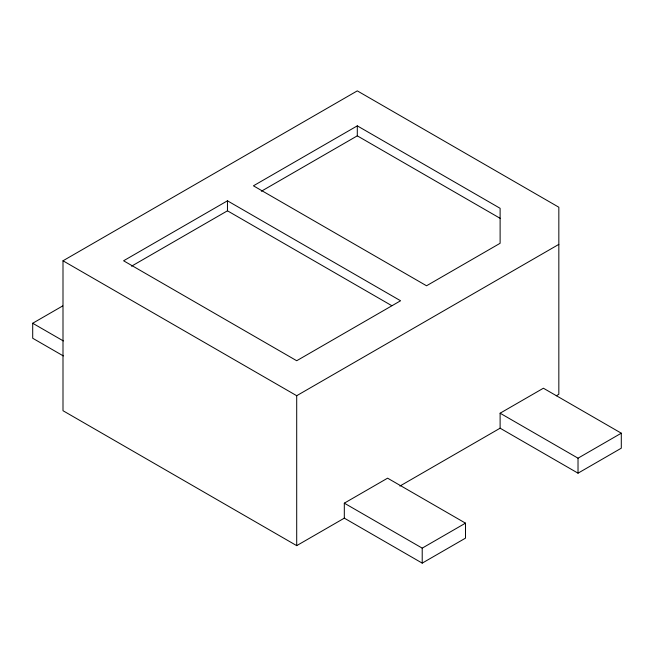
<?xml version="1.0" encoding="UTF-8"?>
<svg xmlns="http://www.w3.org/2000/svg" width="654" height="654" viewBox="0 0 654 654"><rect width="100%" height="100%" fill="white"/><g stroke="black" fill="none" stroke-linecap="round" stroke-linejoin="round"><path stroke-width="0.98" d="M344.315 518.156L344.315 503.163L387.593 478.172L465.493 523.151L465.493 538.144L422.214 563.127L344.315 518.156L296.703 545.64L62.997 410.712L62.997 260.783L357.297 90.873L558.835 207.228L558.835 394.305L556.26 395.784M227.461 200.811L123.59 260.783L296.703 360.73L400.575 300.766L227.461 200.811L227.461 210.809L391.746 305.655M357.297 125.854L253.425 185.818L426.539 285.773L500.114 243.288L500.114 208.307L357.297 125.854L357.297 135.844L500.114 218.305M63.34 355.931L32.7 338.249L32.7 323.256L62.727 305.917M131.511 266.203L227.461 210.809M261.347 191.246L357.297 135.844M62.997 260.783L296.703 395.711L558.835 244.375M500.114 428.198L500.114 413.205L543.4 388.223L621.3 433.193L621.3 448.186L578.022 473.177L500.114 428.198L399.896 486.061M344.315 503.163L422.214 548.134L465.493 523.151M500.114 413.205L578.022 458.184L621.3 433.193M32.7 323.256L63.34 340.938M578.022 458.184L578.022 473.177M422.214 548.134L422.214 563.127M296.703 395.711L296.703 545.64"/></g></svg>
